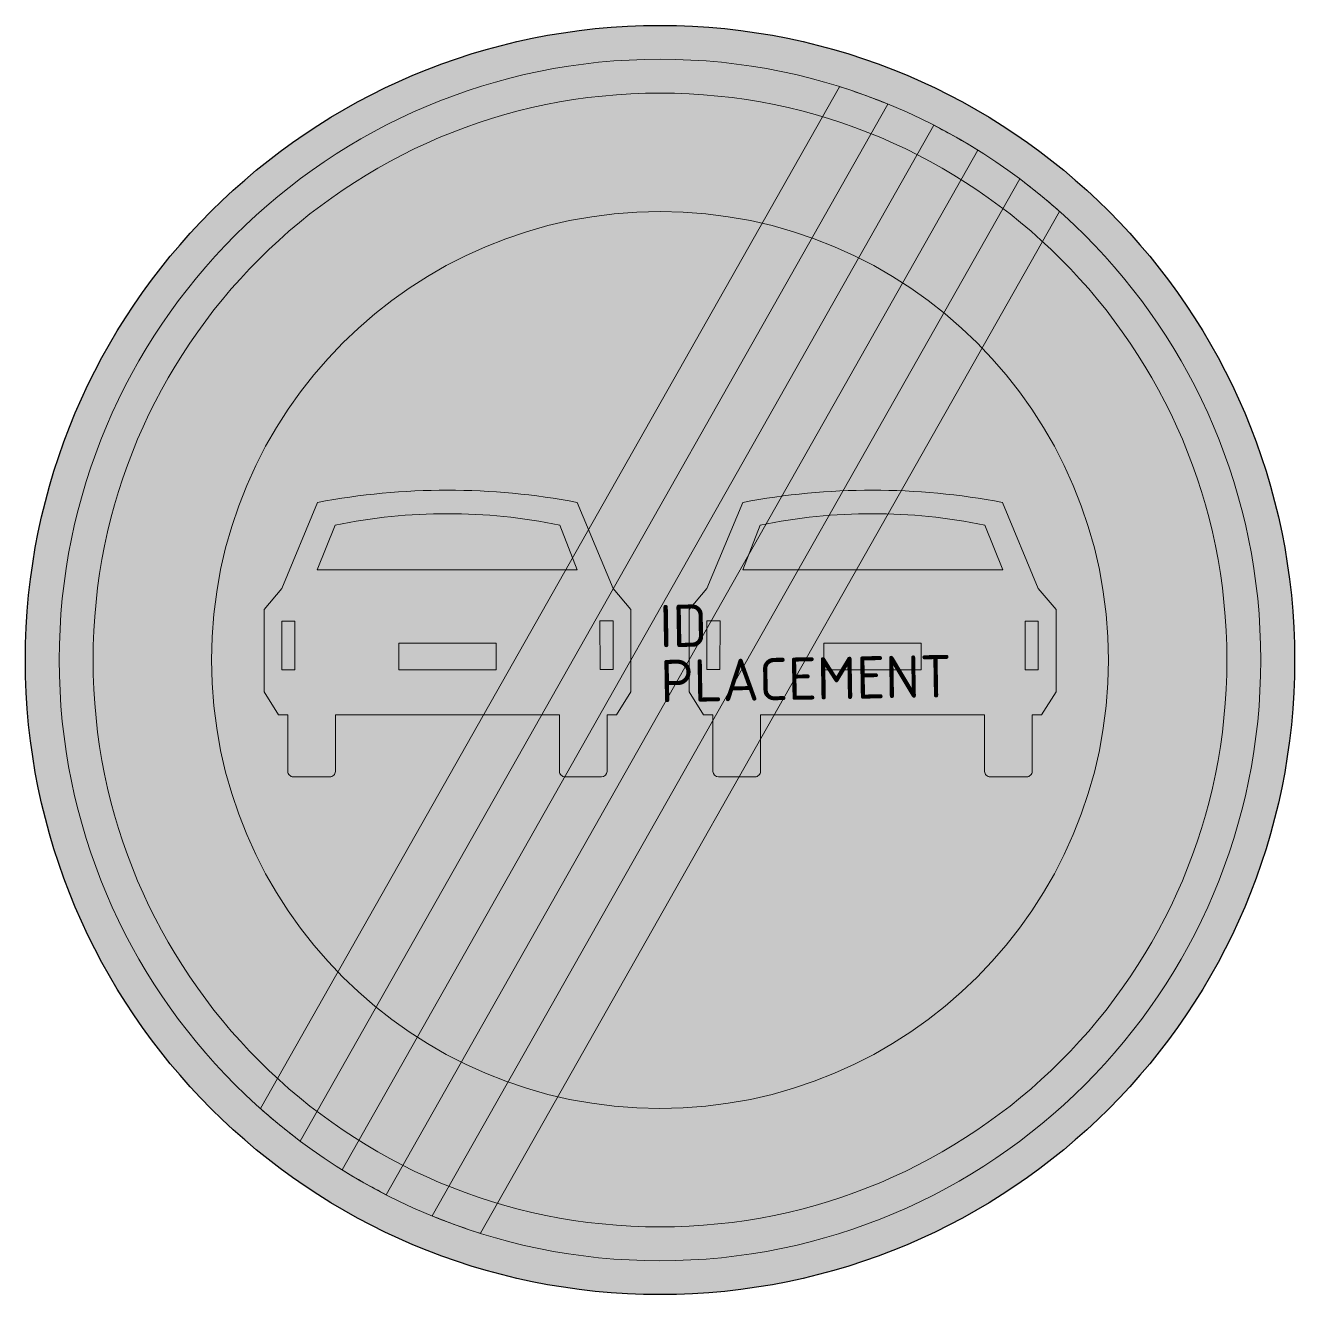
# Model space of a CAD drawing. Extents: x -3.75 to 3.75, y -3.75 to 3.75.
import ezdxf
from ezdxf.enums import TextEntityAlignment as Align

# ---------------------------------------------------------------- set-up
doc = ezdxf.new("R2010")
doc.units = 0
doc.styles.add('NLCS-ISO', font='NLCS-ISO.ttf', dxfattribs={"height": 0.25})

msp = doc.modelspace()

# ---------------------------------------------------------------- hatches: boundary and pattern name
at = {"true_color": 0xf1f0ea}
h = msp.add_hatch(color=7, dxfattribs=at)
h.dxf.hatch_style = 1
h.paths.add_polyline_path([(-3.75, 0), (-3.55, 0, -1), (3.55, 0), (3.75, 0, 1)])
h = msp.add_hatch(color=7, dxfattribs=at)
h.dxf.hatch_style = 1
h.paths.add_polyline_path([(-3.55, 0), (-3.35, 0, -1), (3.35, 0), (3.55, 0, 1)])
at = {"true_color": 0x2a292a}
h = msp.add_hatch(color=250, dxfattribs=at)
h.dxf.hatch_style = 1
edge = h.paths.add_edge_path()
edge.add_line((-2.1262, -2.8429), (1.3461, 3.2849))
edge.add_arc((0, 0), 3.55, 67.71632, 72.61112)
edge.add_line((1.0609, 3.3878), (-2.361, -2.6511))
edge.add_arc((0, 0), 3.55, 228.31278, 233.20759)
at = {"true_color": 0xf1f0ea}
h = msp.add_hatch(color=7, dxfattribs=at)
h.dxf.hatch_style = 1
h.paths.add_polyline_path([(-3.35, 0), (-2.65, 0, -1), (2.65, 0), (3.35, 0, 1)])
at = {"true_color": 0x2a292a}
h = msp.add_hatch(color=250, dxfattribs=at)
h.dxf.hatch_style = 1
edge = h.paths.add_edge_path()
edge.add_line((1.6186, 3.1595), (-1.8786, -3.0122))
edge.add_arc((0, 0), 3.55, 238.04957, 242.87433)
edge.add_line((-1.6186, -3.1595), (1.8786, 3.0122))
edge.add_arc((0, 0), 3.55, 58.04957, 62.87433)
h = msp.add_hatch(color=250, dxfattribs=at)
h.dxf.hatch_style = 1
edge = h.paths.add_edge_path()
edge.add_line((-1.0609, -3.3878), (2.361, 2.6511))
edge.add_arc((0, 0), 3.55, 48.31278, 53.20759)
edge.add_line((2.1262, 2.8429), (-1.3461, -3.2849))
edge.add_arc((0, 0), 3.55, 247.71632, 252.61112)
at = {"true_color": 0xf1f0ea}
h = msp.add_hatch(color=7, dxfattribs=at)
h.dxf.hatch_style = 1
h.paths.add_polyline_path([(1.272, 1.0035), (1.272, 2.3248, 0.252109), (-1.2406, 2.3417), (-1.2406, 1.0035, -0.046126), (-0.4886, 0.9311), (-0.2769, 0.4226), (-0.1719, 0.2977), (-0.1719, 0.024), (0.1719, 0.024), (0.1719, 0.2977), (0.2769, 0.4226), (0.4886, 0.9311, -0.04804)])
h = msp.add_hatch(color=7, dxfattribs=at)
h.dxf.hatch_style = 1
h.paths.add_polyline_path([(-1.2406, 2.3417, 0.27529), (-2.6499, 0.024), (-2.34, 0.024), (-2.34, 0.2977), (-2.2351, 0.4226), (-2.0233, 0.9311, -0.048001), (-1.2406, 1.0035)])
h = msp.add_hatch(color=7, dxfattribs=at)
h.dxf.hatch_style = 1
h.paths.add_polyline_path([(1.272, 2.3248), (1.272, 1.0035, -0.046087), (2.0233, 0.9311), (2.2351, 0.4226), (2.34, 0.2977), (2.34, 0.024), (2.6499, 0.024, 0.271681)])
at = {"true_color": 0x8e9291}
h = msp.add_hatch(color=252, dxfattribs=at)
h.dxf.hatch_style = 1
h.paths.add_polyline_path([(-1.2406, 0.5323), (-2.0257, 0.5323), (-1.9192, 0.7969, -0.052135), (-1.2406, 0.8647), (-1.2406, 1.0035, 0.048001), (-2.0233, 0.9311), (-2.2351, 0.4226), (-2.34, 0.2977), (-2.34, 0.024), (-2.2356, 0.024), (-2.2356, 0.2289), (-2.1581, 0.2289), (-2.1581, 0.024), (-1.5435, 0.024), (-1.5435, 0.0998), (-1.2406, 0.0998)])
h = msp.add_hatch(color=252, dxfattribs=at)
h.dxf.hatch_style = 1
h.paths.add_polyline_path([(-0.3552, 0.231), (-0.2777, 0.2312), (-0.2772, 0.024), (-0.1719, 0.024), (-0.1719, 0.2977), (-0.2769, 0.4226), (-0.4886, 0.9311, 0.046126), (-1.2406, 1.0035), (-1.2406, 0.8647, -0.049792), (-0.5927, 0.7969), (-0.4894, 0.5323), (-1.2406, 0.5323), (-1.2406, 0.0998), (-0.969, 0.0998), (-0.969, 0.024), (-0.3547, 0.024)])
h = msp.add_hatch(color=252, dxfattribs=at)
h.dxf.hatch_style = 1
h.paths.add_polyline_path([(1.272, 0.5323), (0.4894, 0.5323), (0.5927, 0.7969, -0.052187), (1.272, 0.8647), (1.272, 1.0035, 0.04804), (0.4886, 0.9311), (0.2769, 0.4226), (0.1719, 0.2977), (0.1719, 0.024), (0.2772, 0.024), (0.2777, 0.2312), (0.3552, 0.231), (0.3547, 0.024), (0.969, 0.024), (0.969, 0.0998), (1.272, 0.0998)])
h = msp.add_hatch(color=252, dxfattribs=at)
h.dxf.hatch_style = 1
h.paths.add_polyline_path([(2.34, 0.2977), (2.2351, 0.4226), (2.0233, 0.9311, 0.046087), (1.272, 1.0035), (1.272, 0.8647, -0.04974), (1.9192, 0.7969), (2.0257, 0.5323), (1.272, 0.5323), (1.272, 0.0998), (1.5435, 0.0998), (1.5435, 0.024), (2.1581, 0.024), (2.1581, 0.2289), (2.2356, 0.2289), (2.2356, 0.024), (2.34, 0.024)])
at = {"true_color": 0xf1f0ea}
h = msp.add_hatch(color=7, dxfattribs=at)
h.dxf.hatch_style = 1
h.paths.add_polyline_path([(-0.5927, 0.7969, 0.102193), (-1.9192, 0.7969), (-2.0257, 0.5323), (-0.4894, 0.5323)])
h = msp.add_hatch(color=7, dxfattribs=at)
h.dxf.hatch_style = 1
h.paths.add_polyline_path([(1.9199, 0.7969, 0.102193), (0.5934, 0.7969), (0.4869, 0.5323), (2.0232, 0.5323)])
h = msp.add_hatch(color=7, dxfattribs=at)
h.dxf.hatch_style = 1
h.paths.add_polyline_path([(-2.1581, 0.2289), (-2.2356, 0.2289), (-2.2356, -0.0584), (-2.1581, -0.0584)])
h = msp.add_hatch(color=7, dxfattribs=at)
h.dxf.hatch_style = 1
h.paths.add_polyline_path([(-0.2777, 0.2312), (-0.3552, 0.231), (-0.3545, -0.0562), (-0.277, -0.056)])
h = msp.add_hatch(color=7, dxfattribs=at)
h.dxf.hatch_style = 1
h.paths.add_polyline_path([(0.3545, 0.2289), (0.277, 0.2289), (0.277, -0.0584), (0.3545, -0.0584)])
h = msp.add_hatch(color=7, dxfattribs=at)
h.dxf.hatch_style = 1
h.paths.add_polyline_path([(2.2349, 0.2312), (2.1574, 0.231), (2.1581, -0.0562), (2.2355, -0.056)])
h = msp.add_hatch(color=7, dxfattribs=at)
h.dxf.hatch_style = 1
h.paths.add_polyline_path([(-0.969, 0.0998), (-1.5435, 0.0998), (-1.5435, -0.0584), (-0.969, -0.0584)])
h = msp.add_hatch(color=7, dxfattribs=at)
h.dxf.hatch_style = 1
h.paths.add_polyline_path([(1.5435, 0.0998), (0.969, 0.0998), (0.969, -0.0584), (1.5435, -0.0584)])
h = msp.add_hatch(color=7, dxfattribs=at)
h.dxf.hatch_style = 1
h.paths.add_polyline_path([(3.75, 0), (3.55, 0, -1), (-3.55, 0), (-3.75, 0, 1)])
h = msp.add_hatch(color=7, dxfattribs=at)
h.dxf.hatch_style = 1
h.paths.add_polyline_path([(3.55, 0), (3.35, 0, -1), (-3.35, 0), (-3.55, 0, 1)])
h = msp.add_hatch(color=7, dxfattribs=at)
h.dxf.hatch_style = 1
h.paths.add_polyline_path([(3.35, 0), (2.65, 0, -1), (-2.65, 0), (-3.35, 0, 1)])
h = msp.add_hatch(color=7, dxfattribs=at)
h.dxf.hatch_style = 1
h.paths.add_polyline_path([(-1.2406, -0.3231), (-1.9183, -0.3231), (-1.9183, -0.6579, -0.414214), (-1.9509, -0.6904), (-2.1663, -0.6904, -0.414214), (-2.1989, -0.6579), (-2.1989, -0.3231), (-2.255, -0.3231), (-2.34, -0.1873), (-2.34, 0.024), (-2.6499, 0.024, 0.002261), (-2.65, 0, 0.277724), (-1.2406, -2.3417)])
at = {"true_color": 0x8e9291}
h = msp.add_hatch(color=252, dxfattribs=at)
h.dxf.hatch_style = 1
h.paths.add_polyline_path([(-1.2406, -0.0584), (-1.5435, -0.0584), (-1.5435, 0.024), (-2.1581, 0.024), (-2.1581, -0.0584), (-2.2356, -0.0584), (-2.2356, 0.024), (-2.34, 0.024), (-2.34, -0.1873), (-2.255, -0.3231), (-2.1989, -0.3231), (-2.1989, -0.6579, 0.414214), (-2.1663, -0.6904), (-1.9509, -0.6904, 0.414214), (-1.9183, -0.6579), (-1.9183, -0.3231), (-1.2406, -0.3231)])
at = {"true_color": 0xf1f0ea}
h = msp.add_hatch(color=7, dxfattribs=at)
h.dxf.hatch_style = 1
h.paths.add_polyline_path([(1.272, -0.3231), (0.5936, -0.3231), (0.5936, -0.6579, -0.41428), (0.561, -0.6904), (0.3457, -0.6904, -0.41428), (0.3131, -0.6579), (0.3131, -0.3231), (0.257, -0.3231), (0.1719, -0.1873), (0.1719, 0.024), (-0.1719, 0.024), (-0.1719, -0.1873), (-0.257, -0.3231), (-0.3131, -0.3231), (-0.3131, -0.6579, -0.414147), (-0.3457, -0.6904), (-0.561, -0.6904, -0.414147), (-0.5936, -0.6579), (-0.5936, -0.3231), (-1.2406, -0.3231), (-1.2406, -2.3417, 0.252109), (1.272, -2.3248)])
at = {"true_color": 0x8e9291}
h = msp.add_hatch(color=252, dxfattribs=at)
h.dxf.hatch_style = 1
h.paths.add_polyline_path([(-0.1719, 0.024), (-0.2772, 0.024), (-0.277, -0.056), (-0.3545, -0.0562), (-0.3547, 0.024), (-0.969, 0.024), (-0.969, -0.0584), (-1.2406, -0.0584), (-1.2406, -0.3231), (-0.5936, -0.3231), (-0.5936, -0.6579, 0.414147), (-0.561, -0.6904), (-0.3457, -0.6904, 0.414147), (-0.3131, -0.6579), (-0.3131, -0.3231), (-0.257, -0.3231), (-0.1719, -0.1873)])
h = msp.add_hatch(color=252, dxfattribs=at)
h.dxf.hatch_style = 1
h.paths.add_polyline_path([(1.272, -0.0584), (0.969, -0.0584), (0.969, 0.024), (0.3547, 0.024), (0.3545, -0.0562), (0.277, -0.056), (0.2772, 0.024), (0.1719, 0.024), (0.1719, -0.1873), (0.257, -0.3231), (0.3131, -0.3231), (0.3131, -0.6579, 0.41428), (0.3457, -0.6904), (0.561, -0.6904, 0.41428), (0.5936, -0.6579), (0.5936, -0.3231), (1.272, -0.3231)])
at = {"true_color": 0xf1f0ea}
h = msp.add_hatch(color=7, dxfattribs=at)
h.dxf.hatch_style = 1
h.paths.add_polyline_path([(2.65, 0, 0.002261), (2.6499, 0.024), (2.34, 0.024), (2.34, -0.1873), (2.255, -0.3231), (2.1989, -0.3231), (2.1989, -0.6579, -0.414214), (2.1663, -0.6904), (1.9509, -0.6904, -0.414214), (1.9183, -0.6579), (1.9183, -0.3231), (1.272, -0.3231), (1.272, -2.3248, 0.27411)])
at = {"true_color": 0x8e9291}
h = msp.add_hatch(color=252, dxfattribs=at)
h.dxf.hatch_style = 1
h.paths.add_polyline_path([(2.34, 0.024), (2.2356, 0.024), (2.2356, -0.0584), (2.1581, -0.0584), (2.1581, 0.024), (1.5435, 0.024), (1.5435, -0.0584), (1.272, -0.0584), (1.272, -0.3231), (1.9183, -0.3231), (1.9183, -0.6579, 0.414214), (1.9509, -0.6904), (2.1663, -0.6904, 0.414214), (2.1989, -0.6579), (2.1989, -0.3231), (2.255, -0.3231), (2.34, -0.1873)])

# ---------------------------------------------------------------- linework, layer by layer
at = {"color": 250, "lineweight": 0, "true_color": 0x2a292a}
for points in [[(-2.1262, -2.8429), (1.3461, 3.2849, 0.021361), (1.0609, 3.3878), (-2.361, -2.6511, 0.021361)], [(1.6186, 3.1595), (-1.8786, -3.0122, 0.021055), (-1.6186, -3.1595), (1.8786, 3.0122, 0.021055)], [(-1.0609, -3.3878), (2.361, 2.6511, 0.021361), (2.1262, 2.8429), (-1.3461, -3.2849, 0.021361)]]:
    msp.add_lwpolyline(points, format="xyb", close=True, dxfattribs=at)
at = {"color": 252, "lineweight": 0, "true_color": 0x8e9291}
for points in [[(-0.5936, -0.3231), (-1.9183, -0.3231), (-1.9183, -0.6579, -0.414214), (-1.9509, -0.6904), (-2.1663, -0.6904, -0.414214), (-2.1989, -0.6579), (-2.1989, -0.3231), (-2.255, -0.3231), (-2.34, -0.1873), (-2.34, 0.2977), (-2.2351, 0.4226), (-2.0233, 0.9311, -0.094336), (-0.4886, 0.9311), (-0.2769, 0.4226), (-0.1719, 0.2977), (-0.1719, -0.1873), (-0.257, -0.3231), (-0.3131, -0.3231), (-0.3131, -0.6579, -0.414147), (-0.3457, -0.6904), (-0.561, -0.6904, -0.41428), (-0.5936, -0.6579)], [(0.5936, -0.3231), (1.9183, -0.3231), (1.9183, -0.6579, 0.414214), (1.9509, -0.6904), (2.1663, -0.6904, 0.414214), (2.1989, -0.6579), (2.1989, -0.3231), (2.255, -0.3231), (2.34, -0.1873), (2.34, 0.2977), (2.2351, 0.4226), (2.0233, 0.9311, 0.094336), (0.4886, 0.9311), (0.2769, 0.4226), (0.1719, 0.2977), (0.1719, -0.1873), (0.257, -0.3231), (0.3131, -0.3231), (0.3131, -0.6579, 0.414147), (0.3457, -0.6904), (0.561, -0.6904, 0.41428), (0.5936, -0.6579)], [(-2.0257, 0.5323), (-0.4894, 0.5323), (-0.5927, 0.7969, 0.102193), (-1.9192, 0.7969)], [(2.0257, 0.5323), (0.4894, 0.5323), (0.5927, 0.7969, -0.102193), (1.9192, 0.7969)]]:
    msp.add_lwpolyline(points, format="xyb", close=True, dxfattribs=at)
for points in [[(-2.1581, -0.0584), (-2.2356, -0.0584), (-2.2356, 0.2289), (-2.1581, 0.2289)], [(-0.3545, -0.0562), (-0.277, -0.056), (-0.2777, 0.2312), (-0.3552, 0.231)], [(0.3545, -0.0562), (0.277, -0.056), (0.2777, 0.2312), (0.3552, 0.231)], [(2.1581, -0.0584), (2.2356, -0.0584), (2.2356, 0.2289), (2.1581, 0.2289)], [(-0.969, -0.0584), (-1.5435, -0.0584), (-1.5435, 0.0998), (-0.969, 0.0998)], [(0.969, -0.0584), (1.5435, -0.0584), (1.5435, 0.0998), (0.969, 0.0998)]]:
    msp.add_lwpolyline(points, close=True, dxfattribs=at)
at = {"color": 252, "true_color": 0x8e9291}
msp.add_circle((0, 0), 3.75, dxfattribs=at)
at = {"color": 7, "lineweight": 0, "true_color": 0xf1f0ea}
for radius in [3.55, 3.35, 2.65]:
    msp.add_circle((0, 0), radius, dxfattribs=at)

# ---------------------------------------------------------------- texts
at = {"style": 'NLCS-ISO'}
msp.add_attdef('ID', text='', height=0.25, rotation=1, dxfattribs=at).set_placement((0, 0), align=Align.BOTTOM_LEFT)
msp.add_attdef('PLACEMENT', text='', height=0.25, rotation=1, dxfattribs=at).set_placement((0, 0), align=Align.TOP_LEFT)

doc.saveas('drawing.dxf')
